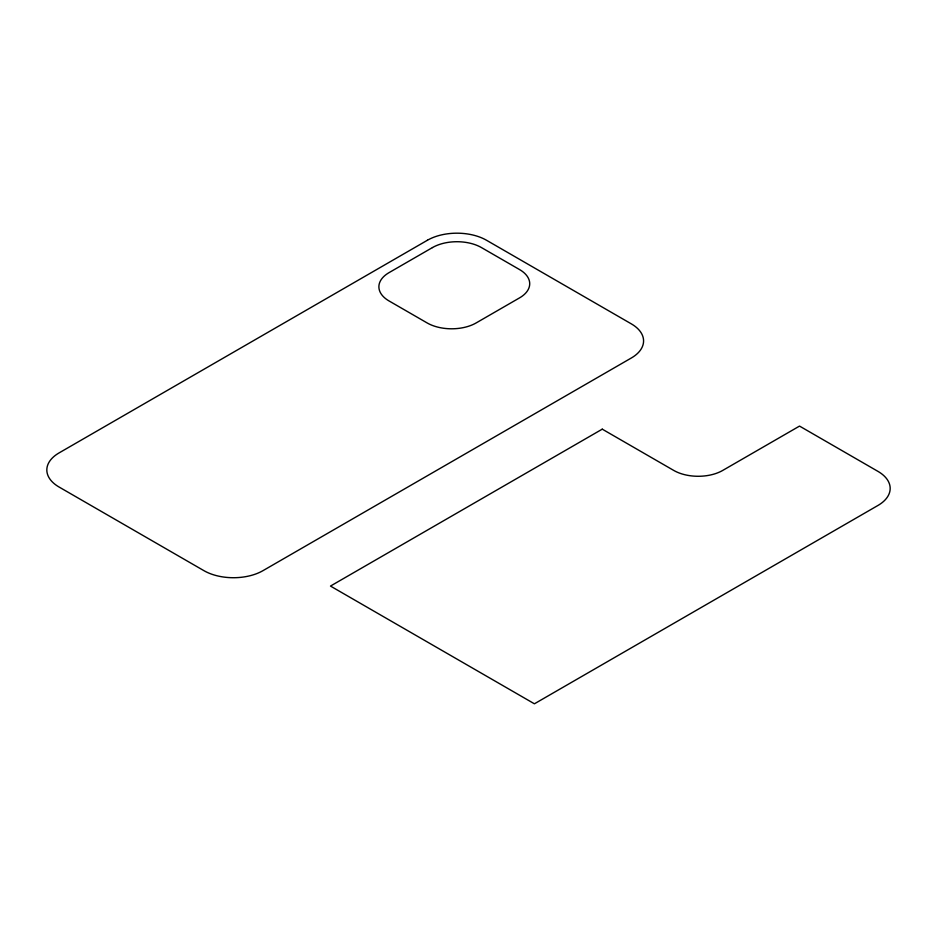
<?xml version="1.0" encoding="UTF-8"?>
<svg xmlns="http://www.w3.org/2000/svg" width="937" height="937" viewBox="0 0 937 937"><rect width="100%" height="100%" fill="white"/><g stroke="black" fill="none" stroke-linecap="round" stroke-linejoin="round"><path stroke-width="1.41" d="M427.424 240.247L59.054 452.922A41.767 24.116 0 0 0 59.054 487.017L203.915 570.656A41.767 24.116 0 0 0 262.981 570.656L631.351 357.981A41.767 24.116 0 0 0 631.351 323.886L486.49 240.247A41.767 24.116 0 0 0 427.424 240.247M432.449 247.579L389.031 272.644A34.669 20.017 0 0 0 389.031 300.941L427.131 322.937A34.669 20.017 0 0 0 476.148 322.937L519.567 297.872A34.669 20.017 0 0 0 519.567 269.575L481.466 247.579A34.669 20.017 0 0 0 432.449 247.579M602.257 429.158L330.48 586.07L534.418 703.804L877.946 505.465A41.767 24.116 0 0 0 877.946 471.37L799.53 426.089L722.743 470.421A34.669 20.017 0 0 1 673.726 470.421L602.257 429.158"/></g></svg>
